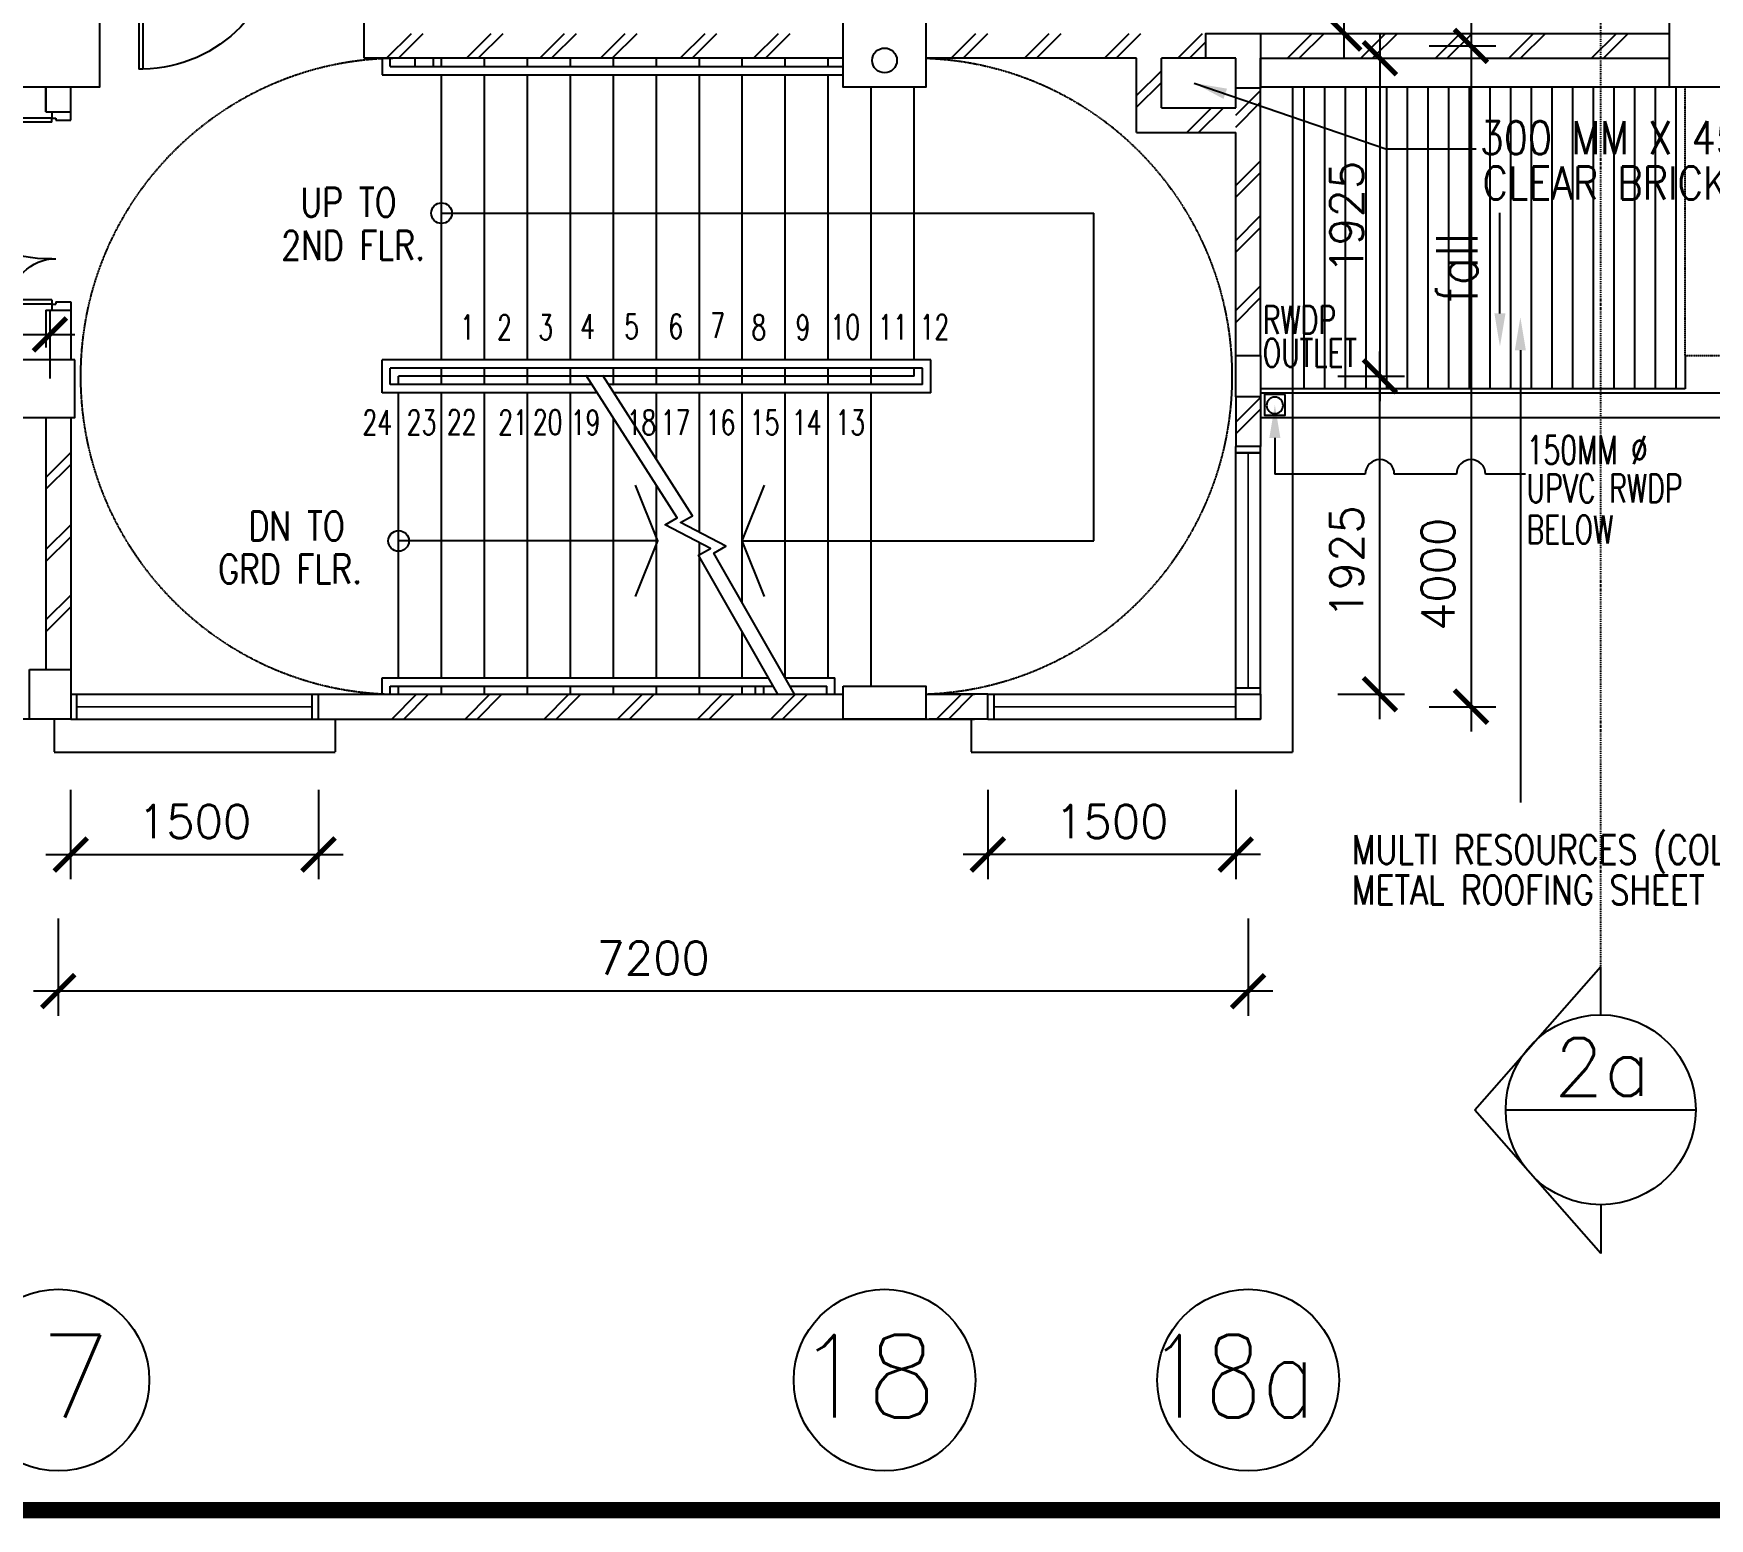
# Model space of a CAD drawing. Header units: feet. Extents: x 1407108 to 2957709, y -1501070 to -681589.
# Drawn here: x 1695810 to 1705952, y -847338 to -838349 of the extents above; entities that cross this region are included whole.
import ezdxf

# ---------------------------------------------------------------- set-up
doc = ezdxf.new("R2010")
doc.units = ezdxf.units.FT
doc.header["$LTSCALE"] = 13
doc.header["$MEASUREMENT"] = 0
for name, pattern in [('DASHDOT', [1, 0.5, -0.25, 0, -0.25]), ('DASHED', [0.75, 0.5, -0.25]), ('DIVIDE', [1.25, 0.5, -0.25, 0, -0.25, 0, -0.25]), ('HIDDEN', [0.375, 0.25, -0.125]), ('HIDDEN2', [0.1875, 0.125, -0.0625])]:
    doc.linetypes.add(name, pattern=pattern)
doc.layers.get('0').update_dxf_attribs({"linetype": 'CONTINUOUS'})
for name, color, linetype in [('AR', 7, 'CONTINUOUS'), ('AR1', 7, 'CONTINUOUS'), ('COL', 3, 'CONTINUOUS'), ('DIM', 7, 'CONTINUOUS'), ('DR', 7, 'CONTINUOUS'), ('extension', 1, 'CONTINUOUS'), ('FIT', 5, 'CONTINUOUS'), ('FLASH', 35, 'CONTINUOUS'), ('GRID-T', 7, 'CONTINUOUS'), ('hatch', 7, 'CONTINUOUS'), ('hatchb', 251, 'CONTINUOUS'), ('LINE', 7, 'CONTINUOUS'), ('PIPE', 5, 'DIVIDE'), ('PL', 5, 'CONTINUOUS'), ('RWDP', 145, 'CONTINUOUS'), ('SPEC', 7, 'CONTINUOUS'), ('stair', 7, 'CONTINUOUS'), ('T25', 7, 'CONTINUOUS'), ('WALL', 2, 'CONTINUOUS'), ('WIN', 5, 'CONTINUOUS')]:
    doc.layers.add(name, color=color, linetype=linetype)
doc.styles.add('ROMANS', font='romans')
doc.styles.get("Standard").update_dxf_attribs({"font": 'ROMANS.SHX'})
doc.dimstyles.get("Standard").update_dxf_attribs({"dimtxt": 0.18, "dimasz": 0.18, "dimexe": 0.18, "dimexo": 0.0625, "dimgap": 0.09, "dimtad": 0, "dimtih": 1, "dimtoh": 1, "dimdec": 4, "dimzin": 0, "dimdsep": 46, "dimtxsty": 'Standard', "dimcen": 0.09, "dimadec": 0, "dimazin": 0, "dimtfac": 1, "dimtdec": 4, "dimtofl": 0, "dimtmove": 0, "dimatfit": 3, "dimfxl": 1, "dimtolj": 1, "dimtzin": 0, "dimarcsym": 0})
doc.dimstyles.new('STANDARD$0', dxfattribs={"dimscale": 0, "dimtxt": 8, "dimasz": 6, "dimexe": 1, "dimexo": 1, "dimgap": 3, "dimtad": 1, "dimdec": 0, "dimlfac": -1, "dimrnd": 1, "dimzin": 0, "dimdsep": 46, "dimtxsty": 'Standard', "dimcen": 0, "dimclrd": 5, "dimclre": 250, "dimadec": 0, "dimazin": 0, "dimtfac": 1, "dimtdec": 4, "dimtofl": 0, "dimtmove": 0, "dimatfit": 3, "dimfxl": 1, "dimtolj": 1, "dimtzin": 0, "dimarcsym": 0})

# ---------------------------------------------------------------- blocks, each defined once
blk = doc.blocks.new('D1200')
at = {"layer": 'DR', "color": 7}
for p, q in [((37, 115), (37, 965)), ((62, 115), (62, 965)), ((1138, 115), (1138, 364)), ((1163, 115), (1163, 365)), ((0, 115), (37, 115)), ((37, 115), (37, 90)), ((62, 115), (37, 115)), ((1138, 115), (1163, 115)), ((1163, 115), (1163, 90)), ((1163, 115), (1200, 115)), ((37, 90), (50, 90)), ((50, 90), (50, 0)), ((1150, 90), (1150, 0)), ((1150, 90), (1163, 90))]:
    blk.add_line(p, q, dxfattribs=at)
blk.add_arc((1163, 90), 275, 90, 180, dxfattribs=at)
at = {"layer": 'WIN', "color": 7}
for p, q in [((62, 965), (37, 965)), ((62, 965), (62, 965)), ((50, 0), (0, 0)), ((1150, 0), (1200, 0))]:
    blk.add_line(p, q, dxfattribs=at)
blk.add_arc((50, 125), 840, 359.3227, 89.147, dxfattribs=at)
blk = doc.blocks.new('_ARCHTICK')
at = {"color": 0, "linetype": 'ByBlock', "const_width": 0.15}
blk.add_lwpolyline([(-0.5, -0.5), (0.5, 0.5)], dxfattribs=at)
blk = doc.blocks.new('*D420')
at = {"layer": 'DIM', "color": 7, "lineweight": -2, "transparency": 16777216}
for p, q in [((1704509, -838274), (1704509, -842574)), ((1704255, -838424), (1704659, -838424)), ((1704255, -842424), (1704659, -842424))]:
    blk.add_line(p, q, dxfattribs=at)
at = {"layer": 'DIM', "color": 7, "lineweight": -2, "transparency": 16777216, "xscale": 200, "yscale": 200, "zscale": 200}
for p, rotation in [((1704509, -838424), 90), ((1704509, -842424), 270)]:
    blk.add_blockref('_ARCHTICK', p, dxfattribs=dict(at, rotation=rotation))
at = {"layer": 'DIM', "color": 7, "transparency": 16777216, "insert": (1704309, -841623), "char_height": 200, "attachment_point": 5, "rotation": 90, "style": 'ROMANS'}
blk.add_mtext('\\A1;4000', dxfattribs=at)
blk = doc.blocks.new('*D421')
at = {"layer": 'DIM', "color": 7, "lineweight": -2, "transparency": 16777216}
for p, q in [((1703957, -838349), (1703957, -840574)), ((1703703, -838499), (1704107, -838499)), ((1703703, -840424), (1704107, -840424))]:
    blk.add_line(p, q, dxfattribs=at)
at = {"layer": 'DIM', "color": 7, "lineweight": -2, "transparency": 16777216, "xscale": 200, "yscale": 200, "zscale": 200}
for p, rotation in [((1703957, -838499), 90), ((1703957, -840424), 270)]:
    blk.add_blockref('_ARCHTICK', p, dxfattribs=dict(at, rotation=rotation))
at = {"layer": 'DIM', "color": 7, "transparency": 16777216, "insert": (1703757, -839462), "char_height": 200, "attachment_point": 5, "rotation": 90, "style": 'ROMANS'}
blk.add_mtext('\\A1;1925', dxfattribs=at)
blk = doc.blocks.new('*D422')
at = {"layer": 'DIM', "color": 7, "lineweight": -2, "transparency": 16777216}
for p, q in [((1703957, -842499), (1703957, -840274)), ((1703703, -840424), (1704107, -840424)), ((1703703, -842349), (1704107, -842349))]:
    blk.add_line(p, q, dxfattribs=at)
at = {"layer": 'DIM', "color": 7, "lineweight": -2, "transparency": 16777216, "xscale": 200, "yscale": 200, "zscale": 200}
for p, rotation in [((1703957, -840424), 90), ((1703957, -842349), 270)]:
    blk.add_blockref('_ARCHTICK', p, dxfattribs=dict(at, rotation=rotation))
at = {"layer": 'DIM', "color": 7, "transparency": 16777216, "insert": (1703757, -841548), "char_height": 200, "attachment_point": 5, "rotation": 90, "style": 'ROMANS'}
blk.add_mtext('\\A1;1925', dxfattribs=at)
blk = doc.blocks.new('*D423')
at = {"layer": 'DIM', "color": 7, "lineweight": -2, "transparency": 16777216}
for p, q in [((1695960, -843706), (1695960, -844296)), ((1703160, -843706), (1703160, -844296)), ((1703310, -844146), (1695810, -844146))]:
    blk.add_line(p, q, dxfattribs=at)
at = {"layer": 'DIM', "color": 7, "lineweight": -2, "transparency": 16777216, "xscale": 200, "yscale": 200, "zscale": 200}
for p, rotation in [((1695960, -844146), 180.0000000117561), ((1703160, -844146), 1.175611608061899e-08)]:
    blk.add_blockref('_ARCHTICK', p, dxfattribs=dict(at, rotation=rotation))
at = {"layer": 'DIM', "color": 7, "transparency": 16777216, "insert": (1699560, -843946), "char_height": 200, "attachment_point": 5, "rotation": 0, "style": 'ROMANS'}
blk.add_mtext('\\A1;7200', dxfattribs=at)
blk = doc.blocks.new('*D428')
at = {"layer": 'DIM', "color": 7, "linetype": 'Continuous', "lineweight": -2, "transparency": 16777216}
for p, q in [((1703742, -838499), (1703742, -837599)), ((1703424, -837749), (1703892, -837749)), ((1703424, -838349), (1703892, -838349))]:
    blk.add_line(p, q, dxfattribs=at)
at = {"layer": 'DIM', "color": 7, "linetype": 'Continuous', "lineweight": -2, "transparency": 16777216, "xscale": 200, "yscale": 200, "zscale": 200}
for p, rotation in [((1703742, -837749), 90), ((1703742, -838349), 270)]:
    blk.add_blockref('_ARCHTICK', p, dxfattribs=dict(at, rotation=rotation))
at = {"layer": 'DIM', "color": 7, "linetype": 'Continuous', "transparency": 16777216, "insert": (1703595, -838053), "char_height": 200, "attachment_point": 5, "rotation": 90, "style": 'ROMANS'}
blk.add_mtext('\\A1;600', dxfattribs=at)
blk = doc.blocks.new('*D437')
at = {"layer": 'DIM', "color": 7, "linetype": 'Continuous', "lineweight": -2, "transparency": 16777216}
for p, q in [((1696035, -842928), (1696035, -843469)), ((1697535, -842928), (1697535, -843469)), ((1695885, -843319), (1697685, -843319))]:
    blk.add_line(p, q, dxfattribs=at)
at = {"layer": 'DIM', "color": 7, "linetype": 'Continuous', "lineweight": -2, "transparency": 16777216, "xscale": 200, "yscale": 200, "zscale": 200, "rotation": 180}
blk.add_blockref('_ARCHTICK', (1696035, -843319), dxfattribs=at)
at = {"layer": 'DIM', "color": 7, "linetype": 'Continuous', "lineweight": -2, "transparency": 16777216, "xscale": 200, "yscale": 200, "zscale": 200}
blk.add_blockref('_ARCHTICK', (1697535, -843319), dxfattribs=at)
at = {"layer": 'DIM', "color": 7, "linetype": 'Continuous', "transparency": 16777216, "insert": (1696785, -843119), "char_height": 200, "attachment_point": 5, "style": 'ROMANS'}
blk.add_mtext('\\A1;1500', dxfattribs=at)
blk = doc.blocks.new('*D438')
at = {"layer": 'DIM', "color": 7, "linetype": 'Continuous', "lineweight": -2, "transparency": 16777216}
for p, q in [((1701585, -842928), (1701585, -843469)), ((1703085, -842928), (1703085, -843469)), ((1703235, -843319), (1701435, -843319))]:
    blk.add_line(p, q, dxfattribs=at)
at = {"layer": 'DIM', "color": 7, "linetype": 'Continuous', "lineweight": -2, "transparency": 16777216, "xscale": 200, "yscale": 200, "zscale": 200, "rotation": 180}
blk.add_blockref('_ARCHTICK', (1701585, -843319), dxfattribs=at)
at = {"layer": 'DIM', "color": 7, "linetype": 'Continuous', "lineweight": -2, "transparency": 16777216, "xscale": 200, "yscale": 200, "zscale": 200}
blk.add_blockref('_ARCHTICK', (1703085, -843319), dxfattribs=at)
at = {"layer": 'DIM', "color": 7, "linetype": 'Continuous', "transparency": 16777216, "insert": (1702335, -843119), "char_height": 200, "attachment_point": 5, "style": 'ROMANS'}
blk.add_mtext('\\A1;1500', dxfattribs=at)
blk = doc.blocks.new('100FT')
at = {"layer": 'PIPE', "linetype": 'Continuous'}
blk.add_circle((0, 0), 50, dxfattribs=at)
blk = doc.blocks.new('A$C7CE3714C')
at = {"layer": 'FIT'}
blk.add_lwpolyline([(0, 0), (126, 0), (126, 126), (0, 126)], close=True, dxfattribs=at)
at = {"layer": 'FIT', "xscale": -1}
blk.add_blockref('100FT', (63, 66), dxfattribs=at)
blk = doc.blocks.new('*D577')
at = {"layer": 'DIM', "color": 7, "linetype": 'Continuous', "lineweight": -2, "transparency": 16777216}
for p, q in [((1693410, -840437), (1693410, -840021)), ((1695910, -840437), (1695910, -840021)), ((1693260, -840171), (1696060, -840171))]:
    blk.add_line(p, q, dxfattribs=at)
at = {"layer": 'DIM', "color": 7, "linetype": 'Continuous', "lineweight": -2, "transparency": 16777216, "xscale": 200, "yscale": 200, "zscale": 200, "rotation": 180}
blk.add_blockref('_ARCHTICK', (1693410, -840171), dxfattribs=at)
at = {"layer": 'DIM', "color": 7, "linetype": 'Continuous', "lineweight": -2, "transparency": 16777216, "xscale": 200, "yscale": 200, "zscale": 200}
blk.add_blockref('_ARCHTICK', (1695910, -840171), dxfattribs=at)
at = {"layer": 'DIM', "color": 7, "linetype": 'Continuous', "transparency": 16777216, "insert": (1694660, -839971), "char_height": 200, "attachment_point": 5, "style": 'ROMANS'}
blk.add_mtext('\\A1;2500', dxfattribs=at)

msp = doc.modelspace()

# ---------------------------------------------------------------- linework, layer by layer
at = {"color": 1, "linetype": 'Continuous'}
msp.add_line((1703235.2, -840674.1), (1711210.2, -840674.1), dxfattribs=at)
at = {"layer": 'AR', "color": 4, "linetype": 'DASHDOT'}
msp.add_line((1705293.8, -843993.8), (1705293.8, -836509.6), dxfattribs=at)
at = {"layer": 'AR', "color": 3}
for p in [(1705293.8, -843999), (1705293.8, -845734)]:
    msp.add_line(p, (1704531.5, -844866.5), dxfattribs=at)
at = {"layer": 'AR', "color": 3, "linetype": 'Continuous'}
for p, q in [((1705293.8, -844288.9), (1705293.8, -843999)), ((1705293.8, -845438.9), (1705293.8, -845734))]:
    msp.add_line(p, q, dxfattribs=at)
at = {"layer": 'AR', "color": 2}
msp.add_line((1704718.8, -844863.9), (1705868.8, -844863.9), dxfattribs=at)
at = {"layer": 'AR', "color": 3}
msp.add_circle((1705293.8, -844863.9), 575, dxfattribs=at)
at = {"layer": 'COL'}
for p, q in [((1700710.2, -838674.1), (1700710.2, -838174.1)), ((1701210.2, -838174.1), (1701210.2, -838674.1))]:
    msp.add_line(p, q, dxfattribs=at)
for points in [[(1696210.2, -837924.1), (1696210.2, -838674.1), (1695710.2, -838674.1), (1695710.2, -837924.1)], [(1701210.2, -837924.1), (1701210.2, -838674.1), (1700710.2, -838674.1), (1700710.2, -837924.1)], [(1705710.2, -838174.1), (1706210.2, -838174.1), (1706210.2, -838674.1), (1705710.2, -838674.1)], [(1703085.2, -838499.1), (1702905.2, -838499.1), (1702905.2, -838349.1), (1703235.2, -838349.1), (1703235.2, -838679.1), (1703085.2, -838679.1)], [(1696060.2, -840324.1), (1695710.2, -840324.1), (1695710.2, -840674.1), (1696060.2, -840674.1)], [(1703085.2, -840299.1), (1703235.2, -840299.1), (1703235.2, -840549.1), (1703085.2, -840549.1)], [(1703085.2, -840299.1), (1703235.2, -840299.1), (1703235.2, -840549.1), (1703085.2, -840549.1)], [(1695785.2, -842199.1), (1696035.2, -842199.1), (1696035.2, -842499.1), (1695785.2, -842499.1)], [(1700710.2, -842299.1), (1701210.2, -842299.1), (1701210.2, -842499.1), (1700710.2, -842499.1)]]:
    msp.add_lwpolyline(points, close=True, dxfattribs=at)
at = {"layer": 'extension', "linetype": 'HIDDEN'}
for p, q in [((1703429.4, -838674.1), (1703429.4, -842699.1)), ((1695935.2, -842499.1), (1695935.2, -842699.1)), ((1697635.2, -842499.1), (1697635.2, -842699.1)), ((1701485.2, -842499.1), (1701485.2, -842699.1)), ((1695935.2, -842699.1), (1697635.2, -842699.1)), ((1701485.2, -842699.1), (1703429.4, -842699.1))]:
    msp.add_line(p, q, dxfattribs=at)
at = {"layer": 'FLASH', "color": 8, "linetype": 'Continuous'}
for p, q in [((1705710.2, -838674.1), (1703235.2, -838674.1)), ((1703500, -840499.1), (1703500, -838674.1)), ((1703625, -840499.1), (1703625, -838674.1)), ((1703750, -840499.1), (1703750, -838674.1)), ((1703875, -840499.1), (1703875, -838674.1)), ((1704000, -840499.1), (1704000, -838674.1)), ((1704125, -840499.1), (1704125, -838674.1)), ((1704250, -840499.1), (1704250, -838674.1)), ((1704375, -840499.1), (1704375, -838674.1)), ((1704500, -840499.1), (1704500, -838674.1)), ((1704625, -840499.1), (1704625, -838674.1)), ((1704750, -840499.1), (1704750, -838674.1)), ((1704875, -840499.1), (1704875, -838674.1)), ((1705000, -840499.1), (1705000, -838674.1)), ((1705125, -840499.1), (1705125, -838674.1)), ((1705250, -840499.1), (1705250, -838674.1)), ((1705375, -840499.1), (1705375, -838674.1)), ((1705500, -840499.1), (1705500, -838674.1)), ((1705625, -840499.1), (1705625, -838674.1)), ((1705750, -840499.1), (1705750, -838674.1)), ((1705805.2, -840299.1), (1705805.2, -840499.1)), ((1705805.2, -840499.1), (1703235.2, -840499.1))]:
    msp.add_line(p, q, dxfattribs=at)
at = {"layer": 'GRID-T', "color": 7}
for centre in [(1695960.2, -846500.7), (1700960.2, -846500.7), (1703160.2, -846500.7)]:
    msp.add_circle(centre, 550, dxfattribs=at)
at = {"layer": 'hatch', "color": 1}
for p, q in [((1697947.1, -838499.1), (1698097.1, -838349.1)), ((1698018.7, -838499.1), (1698168.7, -838349.1)), ((1698430.2, -838499.1), (1698580.2, -838349.1)), ((1698501.9, -838499.1), (1698651.9, -838349.1)), ((1698874.1, -838499.1), (1699024.1, -838349.1)), ((1698945.7, -838499.1), (1699095.7, -838349.1)), ((1699240.6, -838499.1), (1699390.6, -838349.1)), ((1699312.2, -838499.1), (1699462.2, -838349.1)), ((1699723.8, -838499.1), (1699873.8, -838349.1)), ((1699795.4, -838499.1), (1699945.4, -838349.1)), ((1700167.6, -838499.1), (1700317.6, -838349.1)), ((1700239.2, -838499.1), (1700389.2, -838349.1)), ((1701363.3, -838499.1), (1701513.3, -838349.1)), ((1701434.9, -838499.1), (1701584.9, -838349.1)), ((1701807.1, -838499.1), (1701957.1, -838349.1)), ((1701878.7, -838499.1), (1702028.7, -838349.1)), ((1702290.3, -838499.1), (1702440.3, -838349.1)), ((1702361.9, -838499.1), (1702511.9, -838349.1)), ((1702734.1, -838499.1), (1702884.1, -838349.1)), ((1702805.7, -838499.1), (1702905.2, -838399.6)), ((1703398.1, -838499.1), (1703548.1, -838349.1)), ((1703469.7, -838499.1), (1703619.7, -838349.1)), ((1703841.9, -838499.1), (1703991.9, -838349.1)), ((1703913.6, -838499.1), (1704063.6, -838349.1)), ((1704293.9, -838499.1), (1704443.9, -838349.1)), ((1704365.5, -838499.1), (1704515.5, -838349.1)), ((1704737.7, -838499.1), (1704887.7, -838349.1)), ((1704809.4, -838499.1), (1704959.4, -838349.1)), ((1705238.6, -838499.1), (1705388.6, -838349.1)), ((1705310.2, -838499.1), (1705460.2, -838349.1)), ((1702485.2, -838724.1), (1702635.2, -838574.1)), ((1702485.2, -838795.7), (1702635.2, -838645.7)), ((1703085.2, -838844), (1703235.2, -838694)), ((1702788.6, -838949.1), (1702938.6, -838799.1)), ((1702860.2, -838949.1), (1703010.2, -838799.1)), ((1703085.2, -838915.6), (1703235.2, -838765.6)), ((1703085.2, -839269), (1703235.2, -839119)), ((1703085.2, -839340.6), (1703235.2, -839190.6)), ((1703085.2, -839601.1), (1703235.2, -839451.1)), ((1703085.2, -839672.7), (1703235.2, -839522.7)), ((1703085.2, -840026.1), (1703235.2, -839876.1)), ((1703085.2, -840097.7), (1703235.2, -839947.7)), ((1703085.2, -840701.5), (1703235.2, -840551.5)), ((1703085.2, -840773.1), (1703235.2, -840623.1)), ((1695885.2, -841035.8), (1696035.2, -840885.8)), ((1695885.2, -841107.5), (1696035.2, -840957.5)), ((1695885.2, -841473.5), (1696035.2, -841323.5)), ((1695885.2, -841545.1), (1696035.2, -841395.1)), ((1695885.2, -841898.5), (1696035.2, -841748.5)), ((1695885.2, -841970.1), (1696035.2, -841820.1)), ((1697978.5, -842499.1), (1698128.5, -842349.1)), ((1698050.2, -842499.1), (1698200.2, -842349.1)), ((1698422.4, -842499.1), (1698572.4, -842349.1)), ((1698494, -842499.1), (1698644, -842349.1)), ((1698900.5, -842499.1), (1699050.5, -842349.1)), ((1698972.2, -842499.1), (1699122.2, -842349.1)), ((1699344.4, -842499.1), (1699494.4, -842349.1)), ((1699416, -842499.1), (1699566, -842349.1)), ((1699827.5, -842499.1), (1699977.5, -842349.1)), ((1699899.2, -842499.1), (1700049.2, -842349.1)), ((1700271.4, -842499.1), (1700421.4, -842349.1)), ((1700343, -842499.1), (1700493, -842349.1)), ((1701275.4, -842499.1), (1701425.4, -842349.1)), ((1701347, -842499.1), (1701497, -842349.1))]:
    msp.add_line(p, q, dxfattribs=at)
at = {"layer": 'hatchb', "linetype": 'Continuous'}
msp.add_lwpolyline([(1703235.2, -840524.1), (1711210.2, -840524.1)], dxfattribs=at)
at = {"layer": 'LINE', "color": 7, "linetype": 'Continuous'}
for p, q in [((1704807.5, -840266.3), (1704807.5, -843003.2)), ((1703322.1, -840797), (1703322.1, -841015.8))]:
    msp.add_line(p, q, dxfattribs=at)
at = {"layer": 'LINE', "linetype": 'Continuous'}
for p, q in [((1703869.2, -841015.8), (1703322.1, -841015.8)), ((1704421, -841015.8), (1704044.8, -841015.8)), ((1704838.8, -841015.8), (1704596.6, -841015.8))]:
    msp.add_line(p, q, dxfattribs=at)
for centre in [(1703957, -841015.8), (1704508.8, -841015.8)]:
    msp.add_arc(centre, 87.8, 0, 180, dxfattribs=at)
at = {"layer": 'LINE', "color": 7, "linetype": 'Continuous'}
for points in [[(1704774.2, -840266.3), (1704840.9, -840266.3), (1704807.5, -840066.3)], [(1703288.8, -840797), (1703355.4, -840797), (1703322.1, -840597)]]:
    msp.add_solid(points, dxfattribs=at)
at = {"layer": 'PL', "color": 33, "linetype": 'DASHED', "const_width": 100}
msp.add_lwpolyline([(1682522.7, -847288.2), (1753538, -847288.2), (1753538, -756912.6), (1682522.7, -756912.6)], close=True, dxfattribs=at)
at = {"layer": 'RWDP', "color": 11}
msp.add_circle((1700960.2, -838512), 75, dxfattribs=at)
at = {"layer": 'SPEC', "color": 7}
for p, q in [((1704540.1, -839048.5), (1704000, -839048.5)), ((1704684.1, -840043.9), (1704684.1, -839433.9))]:
    msp.add_line(p, q, dxfattribs=at)
msp.add_solid([(1704717.4, -840043.9), (1704650.7, -840043.9), (1704684.1, -840243.9)], dxfattribs=at)
at = {"layer": 'stair', "color": 193}
for p, q in [((1697919.4, -838499.1), (1697919.4, -838599.1)), ((1697969.4, -838549.1), (1697969.4, -838499.1)), ((1698119.4, -838549.1), (1698119.4, -838499.1)), ((1698230.2, -838549.1), (1698230.2, -838499.1)), ((1697919.4, -838599.1), (1700710.2, -838599.1)), ((1697969.4, -838549.1), (1700710.2, -838549.1)), ((1698230.2, -838549.1), (1700710.2, -838549.1)), ((1701239.4, -840324.1), (1697919.4, -840324.1)), ((1697919.4, -840524.1), (1697919.4, -840324.1)), ((1701239.4, -840524.1), (1701239.4, -840324.1)), ((1701189.4, -840374.1), (1697969.4, -840374.1)), ((1697969.4, -840474.1), (1697969.4, -840374.1)), ((1701189.4, -840474.1), (1701189.4, -840374.1)), ((1699221.5, -840524.1), (1697919.4, -840524.1)), ((1699189.6, -840474.1), (1697969.4, -840474.1)), ((1701189.4, -840474.1), (1699290.2, -840474.1)), ((1699315.2, -840474.1), (1699317.2, -840474.1)), ((1701239.4, -840524.1), (1699322.1, -840524.1)), ((1701239.4, -840524.1), (1699322.1, -840524.1)), ((1697919.4, -842249.1), (1700257.8, -842249.1)), ((1697919.4, -842349.1), (1697919.4, -842249.1)), ((1700358.3, -842249.1), (1700660.2, -842249.1)), ((1700660.2, -842349.1), (1700660.2, -842249.1)), ((1697969.4, -842299.1), (1700286.3, -842299.1)), ((1697969.4, -842349.1), (1697969.4, -842299.1)), ((1700177.8, -842299.1), (1700177.8, -842349.1)), ((1700227.8, -842299.1), (1700227.8, -842349.1)), ((1700386.9, -842299.1), (1700610.2, -842299.1)), ((1700610.2, -842349.1), (1700610.2, -842299.1))]:
    msp.add_line(p, q, dxfattribs=at)
at = {"layer": 'stair'}
for p, q in [((1698279.4, -838549.1), (1698279.4, -838499.1)), ((1698539.4, -838549.1), (1698539.4, -838499.1)), ((1698799.4, -838549.1), (1698799.4, -838499.1)), ((1699059.4, -838549.1), (1699059.4, -838499.1)), ((1699319.4, -838549.1), (1699319.4, -838499.1)), ((1699579.4, -838549.1), (1699579.4, -838499.1)), ((1699839.4, -838549.1), (1699839.4, -838499.1)), ((1700099.4, -838549.1), (1700099.4, -838499.1)), ((1700359.4, -838549.1), (1700359.4, -838499.1)), ((1700619.4, -838549.1), (1700619.4, -838499.1)), ((1698279.4, -840324.1), (1698279.4, -838599.1)), ((1698539.4, -840324.1), (1698539.4, -838599.1)), ((1698799.4, -840324.1), (1698799.4, -838599.1)), ((1699059.4, -840324.1), (1699059.4, -838599.1)), ((1699319.4, -840324.1), (1699319.4, -838599.1)), ((1699579.4, -840324.1), (1699579.4, -838599.1)), ((1699839.4, -840324.1), (1699839.4, -838599.1)), ((1700099.4, -840324.1), (1700099.4, -838599.1)), ((1700359.4, -840324.1), (1700359.4, -838599.1)), ((1700619.4, -840324.1), (1700619.4, -838599.1)), ((1700879.4, -840324.1), (1700879.4, -838674.1)), ((1701139.4, -840324.1), (1701139.4, -838674.1)), ((1698279.4, -839436.6), (1702227, -839436.6)), ((1702227, -841420.7), (1702227, -839436.6)), ((1701139.4, -840424.1), (1698019.4, -840424.1)), ((1698019.4, -840474.1), (1698019.4, -840424.1)), ((1698279.4, -840424.1), (1698279.4, -840374.1)), ((1698279.4, -840474.1), (1698279.4, -840424.1)), ((1698539.4, -840424.1), (1698539.4, -840374.1)), ((1698539.4, -840474.1), (1698539.4, -840424.1)), ((1698799.4, -840424.1), (1698799.4, -840374.1)), ((1698799.4, -840424.1), (1698799.4, -840374.1)), ((1698799.4, -840474.1), (1698799.4, -840424.1)), ((1699059.4, -840424.1), (1699059.4, -840374.1)), ((1699059.4, -840424.1), (1699059.4, -840374.1)), ((1699059.4, -840474.1), (1699059.4, -840424.1)), ((1699319.4, -840474.1), (1699319.4, -840374.1)), ((1701139.4, -840424.1), (1699340.1, -840424.1)), ((1699579.4, -840424.1), (1699579.4, -840374.1)), ((1699579.4, -840474.1), (1699579.4, -840424.1)), ((1699579.4, -840474.1), (1699579.4, -840428.5)), ((1699839.4, -840424.1), (1699839.4, -840374.1)), ((1699839.4, -840474.1), (1699839.4, -840424.1)), ((1699839.4, -840474.1), (1699839.4, -840424.1)), ((1700099.4, -840424.1), (1700099.4, -840374.1)), ((1700099.4, -840474.1), (1700099.4, -840424.1)), ((1700099.4, -840474.1), (1700099.4, -840424.1)), ((1700359.4, -840424.1), (1700359.4, -840374.1)), ((1700359.4, -840474.1), (1700359.4, -840424.1)), ((1700359.4, -840474.1), (1700359.4, -840424.1)), ((1700619.4, -840424.1), (1700619.4, -840374.1)), ((1700619.4, -840474.1), (1700619.4, -840424.1)), ((1700619.4, -840474.1), (1700619.4, -840424.1)), ((1700879.4, -840424.1), (1700879.4, -840374.1)), ((1700879.4, -840474.1), (1700879.4, -840424.1)), ((1700879.4, -840474.1), (1700879.4, -840424.1)), ((1701139.4, -840424.1), (1701139.4, -840374.1)), ((1698019.4, -842249.1), (1698019.4, -840524.1)), ((1698279.4, -842249.1), (1698279.4, -840524.1)), ((1698539.4, -842249.1), (1698539.4, -840524.1)), ((1698799.4, -842249.1), (1698799.4, -840524.1)), ((1699059.4, -842249.1), (1699059.4, -840524.1)), ((1699579.4, -840926.8), (1699579.4, -840524.1)), ((1699839.4, -841369.1), (1699839.4, -840524.1)), ((1700099.4, -841796.3), (1700099.4, -840524.1)), ((1700359.4, -842249.1), (1700359.4, -840524.1)), ((1700619.4, -842249.1), (1700619.4, -840524.1)), ((1700879.4, -842299.1), (1700879.4, -840524.1)), ((1699319.4, -842249.1), (1699319.4, -840677.7)), ((1699579.4, -842249.1), (1699579.4, -841085.2)), ((1699587.8, -841420.7), (1698019.4, -841420.7)), ((1699839.4, -842249.1), (1699839.4, -841431.2)), ((1700099.4, -841420.7), (1702227, -841420.7)), ((1700099.4, -842249.1), (1700099.4, -841972.1)), ((1698019.4, -842349.1), (1698019.4, -842299.1)), ((1698279.4, -842349.1), (1698279.4, -842299.1)), ((1698539.4, -842349.1), (1698539.4, -842299.1)), ((1698799.4, -842349.1), (1698799.4, -842299.1)), ((1699059.4, -842349.1), (1699059.4, -842299.1)), ((1699319.4, -842349.1), (1699319.4, -842299.1)), ((1699579.4, -842349.1), (1699579.4, -842299.1)), ((1699839.4, -842349.1), (1699839.4, -842299.1)), ((1700099.4, -842349.1), (1700099.4, -842299.1))]:
    msp.add_line(p, q, dxfattribs=at)
for points in [[(1700314.9, -842349.1), (1699833.7, -841507.2), (1699905.9, -841466), (1699632.4, -841322.8), (1699704.7, -841281.5), (1699154.9, -840419.8)], [(1700415.5, -842349.1), (1699926.6, -841493.8), (1699998.8, -841452.6), (1699725.3, -841309.4), (1699797.5, -841268.1), (1699255.4, -840419.8)]]:
    msp.add_lwpolyline(points, dxfattribs=at)
at = {"layer": 'stair', "color": 4, "linetype": 'Continuous'}
for points in [[(1699453, -841757.8), (1699587.8, -841420.7), (1699453, -841083.6)], [(1700234.2, -841757.8), (1700099.4, -841420.7), (1700234.2, -841083.6)]]:
    msp.add_lwpolyline(points, dxfattribs=at)
at = {"layer": 'stair', "color": 2, "linetype": 'Continuous'}
for centre in [(1698279.4, -839436.6), (1698019.4, -841420.7)]:
    msp.add_circle(centre, 62.5, dxfattribs=at)
at = {"layer": 'stair', "color": 1, "linetype": 'HIDDEN'}
for centre, start, end in [((1698019.4, -840424.1), 90, 270), ((1701139.4, -840424.1), 272.10753, 87.89247)]:
    msp.add_arc(centre, 1925, start, end, dxfattribs=at)
at = {"layer": 'WALL'}
for p, q in [((1697810.2, -838499.1), (1697810.2, -837749.1)), ((1703235.2, -838349.1), (1705710.2, -838349.1)), ((1700710.2, -838499.1), (1697810.2, -838499.1)), ((1702485.2, -838499.1), (1701210.2, -838499.1)), ((1702485.2, -838949.1), (1702485.2, -838499.1)), ((1703085.2, -838499.1), (1702635.2, -838499.1)), ((1702635.2, -838799.1), (1702635.2, -838499.1)), ((1703085.2, -838799.1), (1703085.2, -838499.1)), ((1703235.2, -838499.1), (1705710.2, -838499.1)), ((1703235.2, -840299.1), (1703235.2, -838499.1)), ((1695885.2, -838674.1), (1695885.2, -838824.1)), ((1695885.2, -838824.1), (1695885.2, -838674.1)), ((1696035.2, -838824.1), (1696035.2, -838674.1)), ((1695885.2, -838824.1), (1696035.2, -838824.1)), ((1702635.2, -838799.1), (1703085.2, -838799.1)), ((1702485.2, -838949.1), (1703085.2, -838949.1)), ((1703085.2, -840299.1), (1703085.2, -838949.1)), ((1695885.2, -840024.1), (1695885.2, -840249.1)), ((1695885.2, -840024.1), (1696035.2, -840024.1)), ((1696035.2, -840024.1), (1696035.2, -840324.1)), ((1703085.2, -840549.1), (1703085.2, -840849.1)), ((1703235.2, -840549.1), (1703235.2, -840849.1)), ((1695885.2, -840674.1), (1695885.2, -842199.1)), ((1696035.2, -840674.1), (1696035.2, -842199.1)), ((1703235.2, -840849.1), (1703085.2, -840849.1)), ((1697535.2, -842349.1), (1700710.2, -842349.1)), ((1697535.2, -842499.1), (1697535.2, -842349.1)), ((1701210.2, -842349.1), (1701504.4, -842349.1)), ((1701585.2, -842349.1), (1701229.4, -842349.1)), ((1701585.2, -842499.1), (1701585.2, -842349.1)), ((1695885.2, -842499.1), (1693385.2, -842499.1)), ((1697535.2, -842499.1), (1701504.4, -842499.1)), ((1701585.2, -842499.1), (1701229.4, -842499.1))]:
    msp.add_line(p, q, dxfattribs=at)
at = {"layer": 'WALL', "linetype": 'HIDDEN2'}
for q in [(1705805.2, -838674.1), (1706035.2, -840299.1)]:
    msp.add_line((1705805.2, -840299.1), q, dxfattribs=at)
at = {"layer": 'WIN'}
for p, q in [((1703085.2, -842349.1), (1703085.2, -840849.1)), ((1703235.2, -842349.1), (1703235.2, -840849.1)), ((1703235.2, -840887.1), (1703085.2, -840887.1)), ((1703085.2, -840887.1), (1703235.2, -840887.1)), ((1696035.2, -842349.1), (1697535.2, -842349.1)), ((1696073.2, -842499.1), (1696073.2, -842349.1)), ((1697497.2, -842499.1), (1697497.2, -842349.1)), ((1701585.2, -842349.1), (1703085.2, -842349.1)), ((1701623.2, -842499.1), (1701623.2, -842349.1)), ((1703235.2, -842311.1), (1703085.2, -842311.1)), ((1696035.2, -842499.1), (1697535.2, -842499.1)), ((1701585.2, -842499.1), (1703235.2, -842499.1))]:
    msp.add_line(p, q, dxfattribs=at)
at = {"layer": 'WIN', "const_width": 10, "flags": 128}
for points in [[(1703160.2, -842311.1), (1703160.2, -840887.1)], [(1696073.2, -842424.1), (1697497.2, -842424.1)], [(1701623.2, -842424.1), (1703085.2, -842424.1)]]:
    msp.add_lwpolyline(points, dxfattribs=at)
at = {"layer": 'WIN'}
msp.add_lwpolyline([(1703085.2, -842349.1), (1703235.2, -842349.1), (1703235.2, -842499.1), (1703085.2, -842499.1)], close=True, dxfattribs=at)

# ---------------------------------------------------------------- block references
at = {"layer": 'DR', "linetype": 'Continuous', "xscale": -1}
for p, rotation in [((1696410.2, -837599.1), 180), ((1696035.2, -838824.1), 90)]:
    msp.add_blockref('D1200', p, dxfattribs=dict(at, rotation=rotation))
at = {"layer": 'T25', "rotation": 180}
msp.add_blockref('A$C7CE3714C', (1703385.1, -840534), dxfattribs=at)

# ---------------------------------------------------------------- texts
at = {"layer": 'AR1', "color": 3, "style": 'ROMANS'}
msp.add_text('2a', height=350, dxfattribs=at).set_placement((1705011.4, -844780.6))
at = {"layer": 'GRID-T', "color": 3, "style": 'ROMANS'}
for s, p in [('17', (1695421, -846726.5)), ('18', (1700421, -846726.5))]:
    msp.add_text(s, height=500, dxfattribs=at).set_placement(p)
at = {"layer": 'GRID-T', "color": 3, "style": 'ROMANS', "width": 0.8}
msp.add_text('18a', height=500, dxfattribs=at).set_placement((1702556, -846726.5))
at = {"layer": 'RWDP', "color": 142, "style": 'ROMANS', "width": 0.7}
for s, p in [('RWDP', (1703248.3, -840167.4)), ('OUTLET', (1703248.3, -840367.4))]:
    msp.add_text(s, height=170, dxfattribs=at).set_placement(p)
at = {"layer": 'RWDP', "color": 11, "style": 'ROMANS', "width": 0.7}
for s, p in [('150MM %%c', (1704844.7, -840955.3)), ('UPVC RWDP', (1704844.7, -841187.5)), ('BELOW', (1704844.7, -841435.9))]:
    msp.add_text(s, height=170, dxfattribs=at).set_placement(p)
at = {"layer": 'SPEC', "color": 7, "style": 'ROMANS', "width": 0.85}
for s, p in [('300 MM X 450 MM', (1704562, -839080.4)), ('CLEAR BRICKWALL RISER', (1704579.4, -839353.5))]:
    msp.add_text(s, height=200, dxfattribs=at).set_placement(p)
msp.add_text('fall', height=250, rotation=90, dxfattribs=at).set_placement((1704548.1, -839982.6))
at = {"layer": 'stair', "color": 7, "linetype": 'Continuous', "style": 'ROMANS'}
for s, height, width, p in [('UP TO', 175, 0.8, (1697425.3, -839458.4)), ('2ND FLR.', 175, 0.8, (1697309.1, -839719.2)), ('7', 150, 0.7, (1699904.9, -840192.1)), ('7', 150, 0.7, (1699904.9, -840192.1)), ('1', 150, 0.7, (1698390.8, -840202.1)), ('1', 150, 0.7, (1698390.8, -840202.1)), ('2', 150, 0.7, (1698615.4, -840202.6)), ('2', 150, 0.7, (1698615.4, -840202.6)), ('3', 150, 0.7, (1698864.9, -840202.6)), ('3', 150, 0.7, (1698864.9, -840202.6)), ('4', 150, 0.7, (1699118.5, -840197.4)), ('4', 150, 0.7, (1699118.5, -840197.4)), ('5', 150, 0.7, (1699384.9, -840197.4)), ('5', 150, 0.7, (1699384.9, -840197.4)), ('6', 150, 0.7, (1699651.4, -840197.4)), ('6', 150, 0.7, (1699651.4, -840197.4)), ('8', 150, 0.7, (1700154.4, -840202.6)), ('8', 150, 0.7, (1700154.4, -840202.6)), ('9', 150, 0.7, (1700420.9, -840202.6)), ('9', 150, 0.7, (1700420.9, -840202.6)), ('10', 150, 0.7, (1700632.8, -840200.7)), ('10', 150, 0.7, (1700632.8, -840200.7)), ('11', 150, 0.7, (1700920.9, -840200.7)), ('11', 150, 0.7, (1700920.9, -840200.7)), ('12', 150, 0.7, (1701171.9, -840200.7)), ('24', 150, 0.7, (1697800.5, -840778.3)), ('23', 150, 0.7, (1698067.9, -840778.3)), ('22', 150, 0.7, (1698311.5, -840776.8)), ('21', 150, 0.7, (1698622.2, -840778.3)), ('20', 150, 0.7, (1698831.5, -840776.8)), ('19', 150, 0.7, (1699060.3, -840778.3)), ('18', 150, 0.7, (1699398.9, -840778.3)), ('17', 150, 0.7, (1699604.7, -840778.3)), ('16', 150, 0.7, (1699877.2, -840778.3)), ('15', 150, 0.7, (1700144.8, -840778.3)), ('14', 150, 0.7, (1700399, -840778.3)), ('13', 150, 0.7, (1700662.7, -840778.3)), ('DN TO', 175, 0.8, (1697111.3, -841417.5)), ('GRD FLR.', 175, 0.8, (1696928.4, -841678.3)), ('MULTI RESOURCES (COLOUR COAT) MEGA FLEX II', 175, 0.8, (1703787.4, -843376.4)), ("METAL ROOFING SHEET TO MANUFACTURER'S DETAIL", 175, 0.8, (1703787.4, -843620.9))]:
    msp.add_text(s, height=height, dxfattribs=dict(at, width=width)).set_placement(p)

# ---------------------------------------------------------------- dimensions: what is measured, and where the dimension line sits
at = {"layer": 'DIM', "linetype": 'Continuous'}
dim = msp.add_linear_dim(base=(1703742.4, -837749.1), p1=(1703274.4, -838349.1), p2=(1703274.4, -837749.1), angle=90, dimstyle='STANDARD$0', override={"dimscale": 100, "dimtxt": 2, "dimasz": 2, "dimexe": 1.5, "dimexo": 1.5, "dimgap": 1, "dimtxsty": 'ROMANS', "dimblk": 'ARCHTICK', "dimdle": 1.5, "dimclrd": 7, "dimclre": 7, "dimclrt": 7, "dimtdec": 0, "dimtmove": 2}, dxfattribs=at)
dim.commit()
dim.dimension.update_dxf_attribs({"geometry": '*D428', "text_midpoint": (1703595, -838052.7), "dimtype": 160})
at = {"layer": 'DIM'}
for base, p1, p2, angle, picture, middle in [((1704508.8, -842424.1), (1704105, -838424.1), (1704105, -842424.1), 270, '*D420', (1704308.8, -841622.9)), ((1703957, -840424.1), (1703553.1, -842349.1), (1703553.1, -840424.1), 90, '*D422', (1703757, -841547.6))]:
    dim = msp.add_linear_dim(base=base, p1=p1, p2=p2, angle=angle, dimstyle='STANDARD$0', override={"dimscale": 100, "dimtxt": 2, "dimasz": 2, "dimexe": 1.5, "dimexo": 1.5, "dimgap": 1, "dimtxsty": 'ROMANS', "dimblk": 'ARCHTICK', "dimdle": 1.5, "dimclrd": 7, "dimclre": 7, "dimclrt": 7, "dimtdec": 0, "dimtmove": 2}, dxfattribs=at)
    dim.commit()
    dim.dimension.update_dxf_attribs({"geometry": picture, "text_midpoint": middle, "dimtype": 161})
for p1, p2, distance, picture, middle in [((1703553.1, -838499.1), (1703553.1, -840424.1), 403.9, '*D421', (1703757, -839461.6)), ((1703160.2, -843555.7), (1695960.2, -843555.7), 590.5, '*D423', (1699560.2, -843946.3))]:
    dim = msp.add_aligned_dim(p1=p1, p2=p2, distance=distance, dimstyle='STANDARD$0', override={"dimscale": 100, "dimtxt": 2, "dimasz": 2, "dimexe": 1.5, "dimexo": 1.5, "dimgap": 1, "dimtxsty": 'ROMANS', "dimblk": 'ARCHTICK', "dimdle": 1.5, "dimclrd": 7, "dimclre": 7, "dimclrt": 7, "dimtdec": 0, "dimtmove": 2}, dxfattribs=at)
    dim.commit()
    dim.dimension.update_dxf_attribs({"geometry": picture, "text_midpoint": middle})
at = {"layer": 'DIM', "linetype": 'Continuous'}
for base, p1, p2, picture, middle in [((1695910.2, -840171), (1693410.2, -840587.1), (1695910.2, -840587.1), '*D577', (1694660.2, -839971)), ((1697535.2, -843319.5), (1696035.2, -842778), (1697535.2, -842778), '*D437', (1696785.2, -843119.5))]:
    dim = msp.add_linear_dim(base=base, p1=p1, p2=p2, dimstyle='STANDARD$0', override={"dimscale": 100, "dimtxt": 2, "dimasz": 2, "dimexe": 1.5, "dimexo": 1.5, "dimgap": 1, "dimtxsty": 'ROMANS', "dimblk": 'ARCHTICK', "dimdle": 1.5, "dimclrd": 7, "dimclre": 7, "dimclrt": 7, "dimtdec": 0, "dimtmove": 2}, dxfattribs=at)
    dim.commit()
    dim.dimension.update_dxf_attribs({"geometry": picture, "text_midpoint": middle})
dim = msp.add_linear_dim(base=(1701585.2, -843319.5), p1=(1703085.2, -842778), p2=(1701585.2, -842778), angle=180, dimstyle='STANDARD$0', override={"dimscale": 100, "dimtxt": 2, "dimasz": 2, "dimexe": 1.5, "dimexo": 1.5, "dimgap": 1, "dimtxsty": 'ROMANS', "dimblk": 'ARCHTICK', "dimdle": 1.5, "dimclrd": 7, "dimclre": 7, "dimclrt": 7, "dimtdec": 0, "dimtmove": 2}, dxfattribs=at)
dim.commit()
dim.dimension.update_dxf_attribs({"geometry": '*D438', "text_midpoint": (1702335.2, -843119.5)})

# ---------------------------------------------------------------- leaders
at = {"layer": 'SPEC', "color": 7}
msp.add_leader([(1702832.9, -838649.1), (1704000, -839048.5)], dimstyle='Standard', override={"dimscale": 100, "dimtxt": 2, "dimasz": 2, "dimexe": 1.5, "dimexo": 1.5, "dimgap": 1, "dimtad": 0, "dimtih": 0, "dimtoh": 0, "dimdec": 0, "dimtxsty": 'ROMANS', "dimcen": 0, "dimdle": 1.5, "dimclrd": 7, "dimclre": 7, "dimclrt": 7, "dimtdec": 0, "dimtmove": 2}, dxfattribs=at)

doc.saveas('drawing.dxf')
